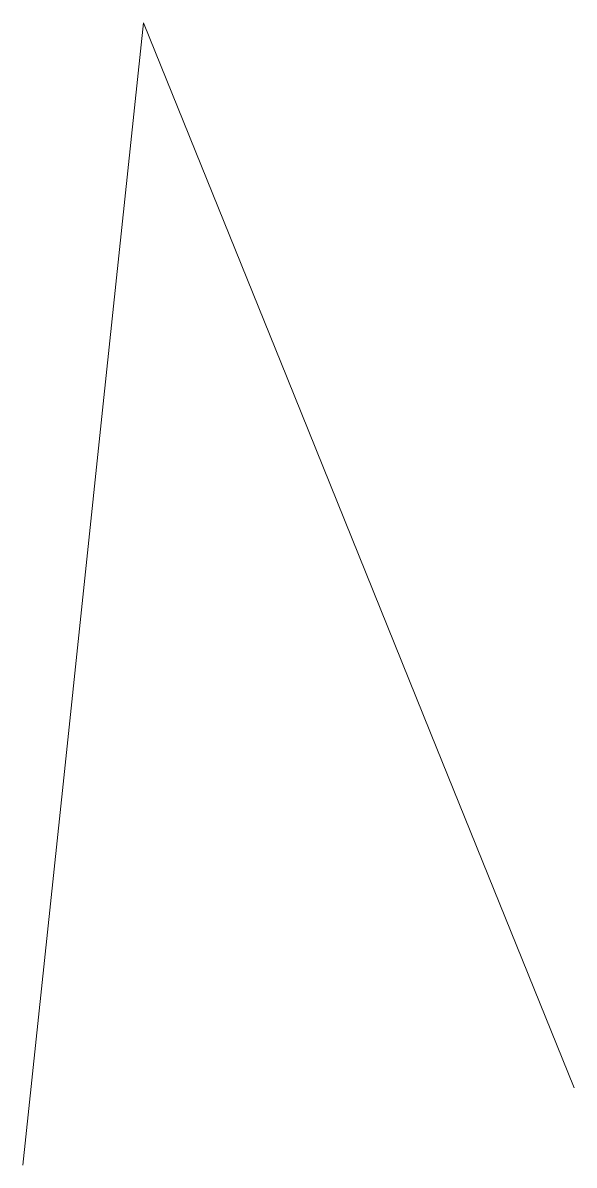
# Model space of a CAD drawing. Extents: x -21.9 to 21.9, y 0 to 54.
# Drawn here: x -21.934 to -19.953, y 49.9 to 54 of the extents above.
import ezdxf

# ---------------------------------------------------------------- set-up
doc = ezdxf.new("R2010")
doc.units = 0
doc.header["$MEASUREMENT"] = 0
doc.layers.add('L140X10', color=50, linetype='CONTINUOUS', lineweight=0)

msp = doc.modelspace()

# ---------------------------------------------------------------- linework, layer by layer
at = {"layer": 'L140X10'}
for p, q in [((-21.645, 52.633, 0.333), (-21.5, 54)), ((-21.645, 52.633, -0.333), (-21.5, 54)), ((-20.984, 52.726, 0.333), (-21.5, 54)), ((-20.984, 52.726, -0.333), (-21.5, 54)), ((-20.469, 51.452, 0.667), (-20.984, 52.726, 0.333)), ((-20.469, 51.452, -0.667), (-20.984, 52.726, -0.333)), ((-21.789, 51.267, 0.667), (-21.645, 52.633, 0.333)), ((-21.789, 51.267, -0.667), (-21.645, 52.633, -0.333)), ((-19.953, 50.178, 1), (-20.469, 51.452, 0.667)), ((-19.953, 50.178, -1), (-20.469, 51.452, -0.667)), ((-21.934, 49.9, 1), (-21.789, 51.267, 0.667)), ((-21.934, 49.9, -1), (-21.789, 51.267, -0.667))]:
    msp.add_line(p, q, dxfattribs=at)

doc.saveas('drawing.dxf')
